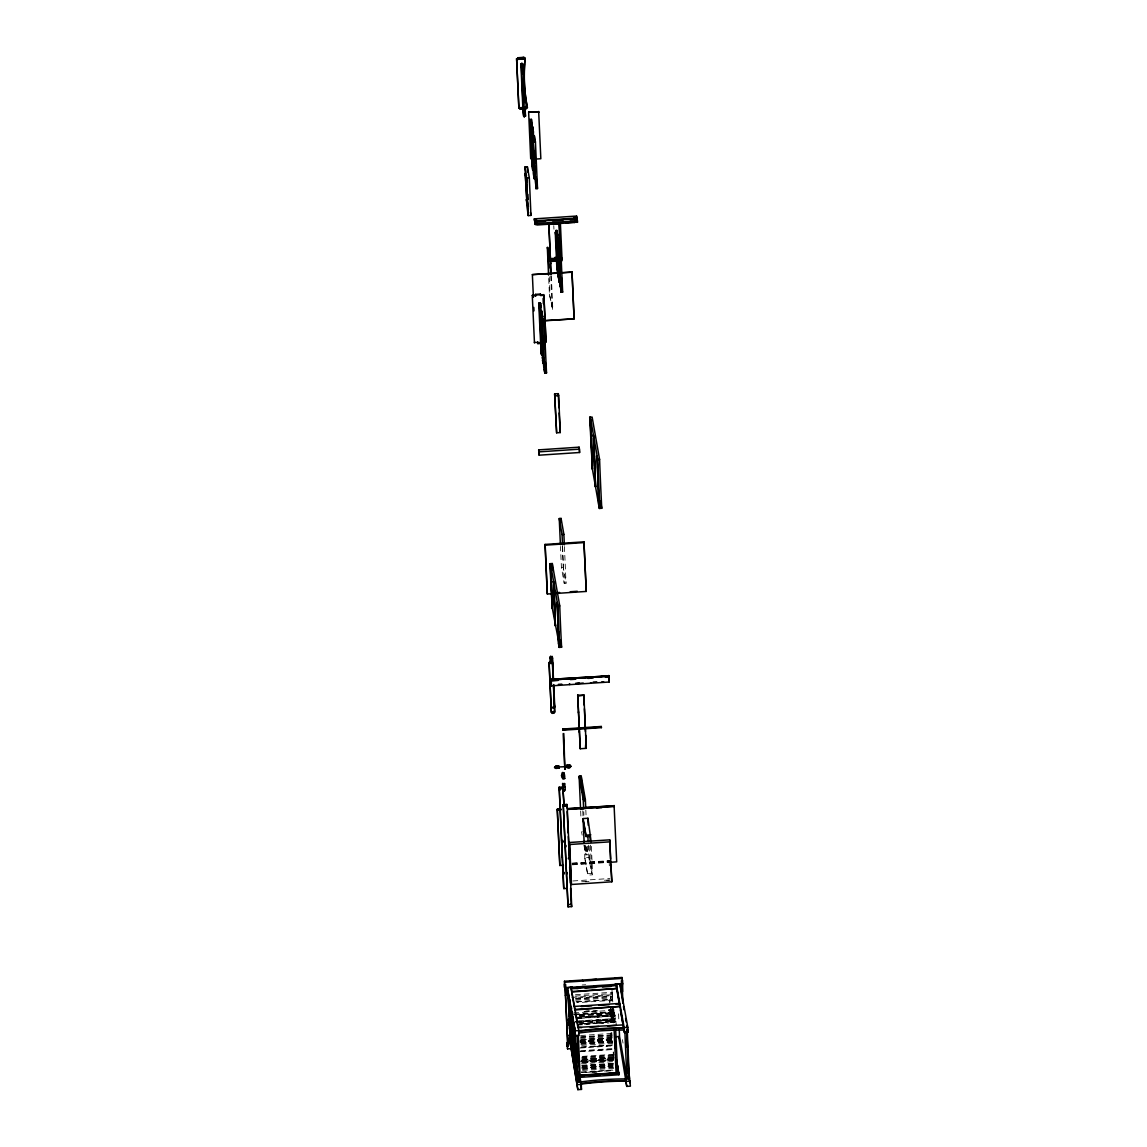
<?xml version="1.0" encoding="UTF-8"?>
<svg xmlns="http://www.w3.org/2000/svg" width="1147" height="1147" viewBox="0 0 1147 1147"><rect width="100%" height="100%" fill="white"/><g stroke="black" fill="none" stroke-linecap="round" stroke-linejoin="round"><path stroke-width="0.75" stroke-dasharray="5 3.75" d="M549.399 294.091L552.868 310.307L549.399 294.091L548.624 276.828M561.413 567.392L563.234 567.278L566.045 583.206L564.224 583.336L561.413 567.392L560.482 546.459M582.332 831.761L581.572 831.819L582.16 835.145M587.422 846.285L587.809 854.959L586.389 853.942L585.687 855.103L583.923 845.124M587.694 873.727L591.651 873.469L588.841 857.526L584.884 857.784L587.766 875.118L592.626 874.788L591.322 845.239M584.339 845.382L584.841 858.558L589.701 858.228L592.626 874.788M572.152 863.146L609.444 860.666M572.195 863.39L609.487 860.91M572.152 863.935L609.444 861.454M572.195 864.25L609.487 861.77M572.253 864.494L609.53 862.014M572.296 864.809L609.587 862.329M572.783 880.982L609.917 878.516M581.615 881.785L588.655 881.326M604.469 880.265L609.731 879.921M585.443 881.785L588.985 881.541M606.663 880.366L610.204 880.136M582.203 984.972L585.687 984.743M575.464 994.721L612.355 992.27L612.512 995.596L575.608 998.062M575.249 996.069L612.154 993.603L612.512 995.596M571.794 997.403L612.211 994.721L612.785 1001.919M575.393 998.564L610.749 996.213L611.193 1001.374M575.651 999.166L612.555 996.714M575.665 1000.184L611.036 997.833M576.009 1001.747L609.559 999.51L610.046 1002.249M576.755 1001.948L612.111 999.596L612.24 1000.342L576.884 1002.693M585.773 1010.994L589.271 1010.751M584.21 1011.511L596.469 1010.765M608.57 1009.89L613.874 1009.604L614.319 1013.389L613.043 1013.102L614.319 1013.389M584.124 1011.726L598.132 1010.794M608.555 1010.034L613.889 1009.747M573.643 1012.987L613.903 1010.163M574.604 1014.206L613.502 1011.625L613 1008.801M573.787 1014.55L614.262 1011.869M573.93 1014.894L614.233 1012.457L575.091 1015.066M579.235 1015.21L614.434 1012.873L616.469 1025.576M579.364 1015.339L611.523 1013.202M579.421 1015.712L611.595 1013.575L610.763 1008.844M579.608 1016.715L611.767 1014.579M575.091 1021.504L615.38 1019.382L614.505 1014.392L613.287 1014.478L614.161 1019.454M576.497 1017.274L614.778 1014.722L614.921 1016.041L576.411 1018.608M579.78 1017.188L614.792 1014.866M576.511 1017.833L614.806 1015.281M576.382 1018.049L614.892 1015.353M576.626 1018.45L614.921 1015.898M578.461 1020.93L615.423 1018.479M576.253 1021.676L615.351 1018.823M575.12 1022.163L615.595 1019.468L616.054 1021.948L577.687 1024.429M578.733 1022.063L612.684 1019.812M578.805 1022.436L612.756 1020.185L611.738 1014.02L613.258 1013.919C611.781 1018.077 616.771 1020.586 614.276 1020.084M578.977 1023.439L612.928 1021.174M615.667 1021.002L612.914 1020.629L613.717 1025.203M580.941 1023.798L615.939 1021.317L580.97 1024.343M577.787 1025.045L589.974 1024.242M598.677 1023.654L609.114 1022.966M580.568 1035.526L612.398 1033.404M580.583 1036.917L612.211 1034.809M580.855 1037.146L612.684 1035.024M580.64 1038.021L612.269 1035.913M580.325 1039.125L612.57 1036.802M581.242 1039.813L611.251 1037.82L612.226 1043.297L576.912 1045.648M580.984 1040.014L612.613 1037.906M580.009 1040.802L611.982 1038.666M580.067 1041.046L612.025 1038.924M580.425 1041.333L612.541 1039.311M580.009 1041.605L611.968 1039.469M580.067 1041.906L612.627 1039.741M580.11 1042.164L612.67 1039.985M580.167 1042.465L612.727 1040.3M581.271 1042.938L612.67 1040.859M581.142 1043.354L612.77 1041.247M580.927 1043.77L612.269 1041.691M580.956 1044.329L612.297 1042.236M581.386 1046.953L612.799 1044.86M580.826 1047.369L614.419 1045.146M579.808 1048.057L612.971 1045.849M580.683 1050.681L612.512 1048.573M580.812 1051.426L614.405 1049.204M579.808 1051.727L611.638 1049.605M582.389 1056.387L612.77 1054.365L613.631 1059.656L582.346 1061.821M614.319 1054.824L612.77 1054.365M581.83 1057.161L613.645 1055.039M581.959 1057.907L613.817 1055.828M581.816 1058.824L613.172 1056.745M581.844 1059.384L614.147 1057.262M582.834 1059.484L614.161 1057.405M582.662 1059.914L614.262 1057.892M582.948 1060.115L614.276 1058.021M581.328 1060.617L614.29 1058.437M581.228 1060.774L614.305 1058.581M577.773 1061.405L613.631 1059.656M581.4 1061.419L613.559 1059.283L613.215 1052.114M581.615 1062.251L613.788 1060.1M582.375 1062.38L617.201 1060.057M582.963 1062.667L612.885 1060.674M581.386 1063.785L613.072 1061.678M581.902 1065.219L613.444 1063.255M581.93 1065.764L613.516 1063.742M582.131 1065.893L613.545 1063.886M582.031 1066.395L613.573 1064.43M582.49 1067.226L612.871 1065.205M582.533 1067.47L612.914 1065.448M581.73 1067.828L614.477 1065.649M581.773 1068.086L612.942 1066.007M582.776 1068.846L613.158 1066.825M582.375 1069.391L614.061 1067.284M582.547 1070.395L614.233 1068.287M581.314 1071.929L612.856 1069.965M581.343 1072.488L602.433 1071.155M604.096 1070.968L612.928 1070.452M585.128 1072.445L599.049 1071.527M606.003 1071.054L612.971 1070.595M591.952 1072.416L599.078 1072.072M606.376 1045.591L607.279 1045.534M585.257 1046.996L586.174 1047.082M586.346 846.644L587.809 854.959M585.529 845.583L587.006 853.898M585.587 846.701L587.049 855.017M584.927 845.626L586.447 855.045M613.731 1010.034L614.218 1012.772M613.086 1012.916L612.254 1008.184L612.77 1022.464M612.283 1008.743L613 1012.844M584.841 858.558L587.766 875.118M622.434 1039.655L623.022 1043.096M618.548 1013.819L618.936 1022.551M609.129 860.809L609.358 866.114M614.434 1012.873L614.505 1014.392M613.774 1009.131L613.903 1010.306M614.147 1018.909L614.333 1022.608M613.459 1008.557L614.075 1022.522M613.1 1008.873L613.702 1022.78M612.011 990.277L612.154 993.603M612.211 994.721L612.512 1001.675M612.813 1008.629L613.473 1022.909M612.627 1009.059L613.244 1023.024M612.57 1010.063L613.115 1022.278M611.58 1010.22L612.125 1022.665M613.43 1052.028L613.659 1057.204M610.749 996.213L610.978 1001.517M611.294 1008.614L611.925 1022.78M610.605 1006.736L611.294 1022.407M611.795 1032.472L612.226 1043.297M609.559 999.51L609.717 1002.994M610.018 1009.962L610.562 1022.149M611.021 1032.601L611.251 1037.82M607.365 1046.05L606.448 1046.107M590.39 845.124L591.651 873.469M599.322 1046.207L593.243 1046.609M589.171 846.056L589.701 858.228M588.296 845.124L588.841 857.526M585.816 809.854L586.045 815.058M583.766 811.732L583.909 815.202M585.3 846.429L585.687 855.103M582.776 810.857L583.006 816.062M580.654 811.001L580.956 817.94M553.786 225.687L553.944 229.185M564.424 546.574L566.045 583.206M551.334 275.767L552.868 310.307M550.732 275.81L552.252 310.35M562.589 546.689L564.224 583.336M562.302 546.33L563.234 567.278M549.241 276.785L550.001 294.062"/><path stroke-width="1.5" d="M554.632 767.099L554.704 767.974L554.646 767.114L571.106 766.511M558.947 767.615L558.876 766.813L558.933 767.701M566.876 767.171C566.403 765.02 567.708 770.153 570.102 767.415L569.916 765.049L566.747 765.25L566.919 767.615M570.002 766.081L570.059 766.927L570.002 766.053M571.048 766.067L571.048 766.368M622.319 984.37L622.549 980.341L621.387 980.728L621.559 991.582L622.635 991.51L622.692 983.395M569.629 1023.999C571.364 1025.361 568.955 1022.694 569.5 1024.816M572.324 1040.802L571.722 1040.659M572.468 1044.171L571.765 1044.014M573.572 1050.308L572.955 1050.165M567.005 1043.096L567.364 1042.25M573.371 1047.068L572.927 1046.81M567.148 1042.594L567.134 1046.15L568.353 1046.064C568.826 1042.566 566.79 1033.547 568.181 1035.225M562.876 773.766L563.12 773.781M563.736 787.803L563.034 787.631L563.779 787.502M569.442 1023.052L569.514 1022.292M569.514 1023.497L569.586 1022.723M517.799 57.751C536.839 56.404 504.651 59.114 523.978 58.712L523.878 57.35M516.594 58.698L525.097 58.124L525.226 58.884A197.685 179.893 -10 0 0 527.391 107.732L518.888 108.305L516.594 58.698L518.888 108.305M517.856 58.87L523.978 58.712M516.723 59.443L525.226 58.884M521.541 63.286L522.028 66.884M520.896 63.931L522.717 63.816L523.333 67.3A197.685 9.706 86.2 0 0 525.498 116.162L523.677 116.277L523.061 112.793L520.896 63.931L521.512 67.429A197.685 9.706 86.2 0 0 523.677 116.277M521.598 64.39L522.645 66.841M521.512 67.429L523.333 67.3M520.007 107.718C539.061 106.37 506.874 109.08 526.186 108.678L526.086 107.316M520.064 108.836L526.186 108.678M528.638 112.134L538.775 112.091L528.638 112.134L530.703 158.773M534.244 170.114L532.724 170.215L531.993 166.114L529.928 119.474L531.448 119.374L532.409 128.665M529.928 119.474L530.66 123.589L532.179 123.489M535.735 178.617L534.215 178.717L533.341 173.727L531.276 127.088L532.796 126.987L534.058 140.608M531.276 127.088L532.151 132.077L533.67 131.977M532.839 135.934L534.359 135.833L535.434 141.927L537.499 188.567L535.979 188.667L532.839 135.934L535.979 188.667M533.914 142.027L535.434 141.927M535.821 159.06L540.839 158.73L538.66 111.474M531.993 166.114L533.513 166.014M525.34 173.814L524.953 166.975L527.376 166.817L529.297 177.67L530.961 215.421L528.237 215.607L527.878 213.614L526.201 175.864L528.237 215.607M525.211 173.398L526.803 182.502M526.559 177.857L529.297 177.67M527.878 213.614L526.387 199.592L527.333 201.399A170.014 8.344 86.2 0 0 527.663 203.177M528.466 206.274L527.419 204.797A170.014 8.344 86.2 0 1 526.717 201.428L526.387 199.592M536.352 219.564L534.373 219.694L534.33 218.862L576.568 216.052L577.056 219.22L570.059 219.694M573.887 217.199L575.407 217.098M545.542 221.314L536.796 221.901L536.552 220.095L534.574 220.238L534.617 221.07L536.581 220.941M536.667 220.726L576.927 218.045M536.681 221.285L577.027 218.661M552.553 220.855L563.048 220.152M534.932 222.231L536.896 222.088L536.939 222.919L534.961 223.063L534.932 222.231L535.205 224.425L537.212 224.984L574.733 222.489L574.647 221.557M577.471 222.317L576.195 222.016L577.471 222.317L577.4 220.783L535.162 223.593L535.205 224.425M547.836 223.35L551.42 223.106M565.715 222.16L569.285 221.916M547.822 223.651L556.754 223.063M565.7 222.461L572.84 221.988M574.719 221.945L577.371 221.686L576.568 216.052M537.126 224.066L542.502 224.253M547.865 223.909L560.381 223.077L562.102 260.699L560.582 260.799M565.743 222.719L574.676 222.117M557.012 223.464L555.234 223.837M560.883 266.376L558.904 223.78L560.424 223.608M553.714 223.937L548.868 224.382L558.904 223.78M557.184 233.63L556.281 233.687L555.951 230.504L556.869 230.447L557.112 231.823L558.36 245.487L557.6 245.53L556.61 239.924L557.657 241.501M555.951 230.504L556.195 231.88L557.112 231.823M557.399 266.606L558.13 270.721L556.797 266.649L555.277 232.368L556.037 232.311M556.553 233.873L557.456 233.816L557.7 235.178L556.782 235.235L556.553 233.873L556.869 237.042L556.109 237.099L555.277 232.368M556.625 235.68L557.413 234.863L556.955 238.418M558.489 239.637L558.202 238.017L557.284 238.074L558.56 241.444M557.987 242.06L558.904 242.003L559.191 243.623L559.578 252.383M558.13 242.476L558.976 243.809L558.904 242.003M558.36 245.487L558.073 243.867L559.191 243.623M548.553 275.094L547.334 247.465L550.804 263.667L551.263 274.033M558.847 246.877L559.75 246.82L560.094 248.756L559.177 248.813L558.847 246.877L558.919 248.684L559.263 250.62L560.18 250.62M561.356 289.087L559.679 283.022L558.159 248.741L558.919 248.684M558.159 248.741L559.349 255.466L560.109 255.408L559.693 251.68L560.596 251.623L560.94 253.544L562.647 292.127L560.969 292.241L561.428 290.478M559.765 253.487L560.682 253.415L560.596 251.623M559.693 251.68L560.023 253.602L560.94 253.544M557.084 258.276L550.402 258.72L557.127 258.534M561.084 258.261L561.987 258.204L561.041 258.018L559.521 223.737M548.926 224.697L550.46 260.111L557.141 259.666M561.098 259.408C563.507 259.652 559.736 258.978 561.184 260.77M550.46 260.111L557.184 259.925M548.796 223.952L550.56 261.473L557.241 261.029M547.334 247.465L550.804 263.667M558.575 269.029L556.897 269.144L556.854 268.04L557.944 270.735M558.173 270.964L557.686 272.771M558.188 272.097L557.743 273.875L559.406 273.76M533.398 297.302L532.366 274.606L558.216 272.886M561.672 272.656L572.009 271.968L574.117 318.852L544.811 320.802M558.259 273.129L532.366 274.606M561.715 272.9L572.052 272.212M556.61 239.924L558.732 274.176M559.908 276.599L558.231 276.714L558.188 275.595L559.177 281.201M559.722 279.768L559.048 279.438L559.779 281.158M559.679 280.542L559.22 282.32L560.897 282.205M559.793 285.517L560.353 284.37M561.198 287.438L561.457 285.402M561.313 288.069L562.647 292.127M559.234 254.835L560.797 289.374L561.213 285.66M560.797 289.374L560.912 291.868M535.62 295.195L532.28 295.424L535.735 295.883L535.577 294.363L540.438 294.033L540.595 295.553L543.936 295.338L546.015 342.25L543.821 294.65L540.481 294.879L540.438 294.033M535.706 295.051L540.567 294.722M541.183 352.172L541.097 352.989L538.717 303.152L540.38 303.037L541.441 312.988M540.94 305.575L539.004 305.79L538.717 303.152M539.004 305.79L539.09 304.973L539.305 306.521L540.968 306.407M541.112 307.152L539.549 307.883L539.305 306.521M542.717 361.276L540.094 310.952L541.757 310.837L542.904 319.927M540.409 313.303L540.466 314.106L542.431 313.991M540.653 310.665L540.796 314.938L542.459 314.823M542.23 319.583L542.631 315.826M540.796 314.938L541.083 316.558L542.746 316.443L542.029 315.869M541.585 319.454L543.262 319.339L544.438 326.063L542.775 326.178L541.585 319.454L543.664 366.366L544.854 373.09L546.517 372.976L544.223 324.243M544.768 320.543L574.117 318.852M541.986 322.278L542.158 322.823M542.402 323.411L544.065 323.311M542.431 324.243L544.108 324.142M545.9 341.562L544.381 341.663M534.344 342.336L540.968 342.724M537.857 343.627L537.699 342.107L537.857 343.627L541.097 343.412M540.782 350.064L542.459 349.95M541.026 351.441L542.703 351.326M542.732 352.158L541.026 352.172L541.628 354.796L543.291 354.681M543.234 354.308L541.413 354.265L541.384 353.434M542.158 357.864L543.836 357.749M542.488 360.316L543.148 363.47L544.825 363.355M544.079 369.477L544.295 370.266M545.341 366.251L546.517 372.976M554.632 393.894L558.288 393.65L558.632 395.643L560.266 432.562L556.625 432.806L554.632 393.894L556.625 432.806M554.99 395.887L558.632 395.643M589.701 417.25L590.834 420.189L592.397 469.094L589.701 417.25L592.124 417.078L599.594 459.417A197.442 9.692 86.2 0 0 601.759 508.279L599.322 508.436L598.72 504.952L597.157 456.062M592.856 435.172L594.003 438.125L595.551 487.016L593.472 435.143M538.674 449.868L579.092 447.172L579.45 449.165L579.593 452.506L539.176 455.187L538.674 449.868L539.176 455.187M539.033 451.861L579.45 449.165M596.555 456.105L597.171 459.589L599.594 459.417M591.866 466.098L598.72 504.952M595.021 484.034L593.773 442.111M560.41 544.71L559.249 518.53L561.069 518.415L563.88 534.359L564.338 544.825M559.249 518.53L562.059 534.473L563.88 534.359M552.653 593.673L547.348 594.031L547.219 593.286L545.054 544.424L583.952 541.843L586.246 591.436L556.195 593.443M545.054 544.424L545.183 545.169L584.081 542.588M549.857 563.693L550.99 566.647L552.209 608.053L549.857 563.693L552.295 563.535L559.75 605.874A141.941 6.968 86.2 0 0 561.586 647.238L559.148 647.395L558.546 643.911L557.313 602.505M553.026 581.629L554.159 584.583L555.377 625.975L553.628 581.586M556.066 592.698L559.593 592.454M570.202 591.752L577.271 591.279M551.693 605.057L559.765 647.352A141.941 6.968 86.2 0 1 557.929 606.003L550.46 563.664M556.711 602.548L557.327 606.032L559.75 605.874M554.847 622.993L553.858 586.762M558.546 643.911L558.618 631.811M552.051 656.285L552.237 658.149L550.718 658.249L550.531 656.385L552.18 657.03M550.445 662.378L550.216 657.145L552.338 657.002L553.499 679.311M550.574 657.503L552.237 658.149M550.216 657.145L550.445 658.521L552.582 658.378M549.657 662.765L549.614 661.647L551.435 661.532L551.592 663.267L551.435 661.532M551.549 662.149L549.614 661.647M549.026 662.679L552.381 662.45L552.524 663.324L549.184 663.54L549.026 662.679L551.349 712.402L554.689 712.187L553.571 684.917M551.105 679.311L608.77 675.913L551.105 679.311L551.535 685.849L609.114 682.021L608.813 676.157L551.234 679.999L608.813 676.157M558.216 680.386L551.277 681.103M570.432 679.569L575.665 679.225M587.881 678.407L593.114 678.063M605.329 677.26L608.871 677.275M558.331 684.401L561.829 684.157M575.78 683.239L579.278 682.995M593.228 682.078L596.727 681.834M577.17 683.598L583.235 683.053M601.86 681.82L603.68 681.834M577.715 695.139L583.866 695.182L586.303 748.346L580.224 748.747L577.715 695.139L580.224 748.747M583.866 695.182L577.887 696.143M552.868 707.097L554.388 706.996M552.797 707.47L554.445 708.115L552.926 708.215M553.757 712.115L551.822 711.613L551.979 713.348L553.8 713.233L553.643 711.498L553.8 713.233M578.489 711.685L578.446 712.918M562.976 729.019L601.257 726.467L601.401 727.642L563.105 730.195L562.976 729.019L563.105 730.195M563.005 729.564L601.372 727.083M579.335 730.983L579.292 732.202M563.177 733.593L564.84 769.193L563.794 733.55M555.635 765.995C563.55 766.741 553.126 764.504 555.808 768.361L558.976 768.146L558.804 765.78M570.016 765.608L566.747 765.25M566.89 767.085L570.102 767.415M562.13 773.393C569.041 771.314 555.951 776.261 564.338 776.72L564.109 773.264M562.532 774.741C567.722 775.114 558.976 774.067 562.776 778.641L564.754 778.512L564.51 774.612M580.497 807.531L579.12 776.304L579.88 776.247L584.038 800.649L585.357 799.445L585.73 808.119M580.54 777.322L581.242 776.161L585.357 799.445M562.589 783.544L564.654 783.975L562.589 783.544L564.181 806.255L564.252 805.395M562.704 786.455L565.127 786.842L559.163 787.186L563.578 887.118L563.851 888.61L566.589 888.423M560.453 787.745L559.234 787.831L563.851 888.61M559.378 788.577L560.582 788.491M563.077 788.433L559.421 788.677L559.163 787.186M560.51 789.136L559.306 789.222L559.435 789.968L560.525 789.294L559.937 789.896M563.191 789.738L565.27 790.168L565.027 786.269M579.12 776.304L583.221 799.588L583.981 799.531M563.234 804.678L566.876 804.434L567.148 805.925L571.708 906.603L568.052 906.847L563.234 804.678L568.052 906.847M567.148 805.925L563.32 806.112M559.765 865.082L557.256 809.252L560.811 809.008M567.908 808.535L614.132 805.782L567.966 808.85M557.256 809.252L560.869 809.323M560.912 809.567L557.356 809.811L560.969 809.882M568.009 809.094L614.233 806.341L568.066 809.409M580.454 809.137L583.995 808.893M596.426 808.076L601.759 807.717M584.153 842.916L583.077 818.585L587.938 818.255L591.164 841.769M583.077 818.585L585.988 835.145L590.848 834.815M583.25 820.592L586.06 836.521L590.002 836.263L590.246 841.583M562.79 840.493L561.571 840.579L562.919 841.238M562.847 841.884L561.629 841.955L561.772 842.701L562.847 842.041L562.274 842.701M571.02 881.097L571.306 882.717L569.313 842.515L609.717 839.833L611.838 881.799L571.435 884.48L571.077 882.487M569.313 842.515L569.658 844.507L610.075 841.826M559.822 865.325L563.421 865.397M611.365 862.214L616.699 861.856L614.089 805.466M564.195 872.408L562.991 872.494L564.338 873.168M564.267 873.799L563.177 874.631M567.665 904.61L571.306 904.366L571.708 906.603M564.539 987.352L564.482 981.259L622.061 977.43L622.233 978.42L622.477 983.968L564.754 987.739M569.844 981.072L571.665 980.957M590.289 979.853L596.354 979.309M614.964 978.076L616.785 977.947M622.233 978.42L564.654 982.248L564.482 981.259M572.324 986.994L565.012 988.054M614.95 984.155L622.477 983.968M575.88 987.624L584.755 987.022M593.644 986.434L602.519 985.847M575.923 987.868L588.354 987.037M593.687 986.692L606.118 985.861M611.437 985.502L616.771 985.158M578.088 988.599L571.106 988.499L616.369 985.488L623.939 1030.049A141.941 58.454 -2.5 0 0 578.662 1033.06M585.056 988.126L595.508 987.438M602.476 986.979L611.179 986.391M567.407 990.32L567.636 991.108L567.407 987.639L575.235 1030.795L578.877 1030.565L579.106 1035.555L575.45 1035.798L567.593 990.865M571.65 992.055L616.9 988.485L571.622 991.495L571.106 988.499M566.36 994.936L565.342 995.324L566.417 995.252L566.03 987.438M568.295 996.213L571.507 1013.375L572.238 1029.863M568.209 996.413L569.901 1020.73L569.07 1021.16L569.844 1020.701M568.195 996.643L568.023 992.026M569.715 999.668L569.285 1005.819A170.014 8.344 86.2 0 0 569.629 1014.249M574.26 1006.435L619.538 1003.424L616.082 1004.213M581.257 1006.536L591.694 1005.833M598.662 1005.374L609.114 1004.672M570.719 1008.242L570.618 1008.5M574.79 1009.432L620.068 1006.406L574.819 1009.977L571.751 992.585M570.991 1010.392L572.367 1029.863M571.579 1013.977L572.525 1018.135M570.991 1023.497L569.973 1015.195L571.736 1023.468M569.572 1016.457L569.629 1014.306M570.116 1018.507L569.715 1016.471M571.794 1029.088C566.46 1028.372 576.224 1034.823 569.399 1016.228M568.511 1019.052L570.489 1018.923L570.546 1020.17L568.568 1020.3L568.797 1021.604L570.776 1021.461L570.719 1020.213L568.74 1020.357L568.511 1019.052L568.797 1021.604M572.812 1021.389L572.898 1019.081M568.726 1023.769L568.955 1025.074L568.668 1022.522L570.647 1022.393M571.292 1023.468L569.313 1023.597L569.6 1026.149L571.579 1026.02L571.521 1024.773L569.543 1024.902M571.45 1026.938L569.471 1027.067L569.758 1029.619L571.722 1029.49L571.607 1027.898L569.701 1028.372M574.102 1028.3L574.174 1029.103M581.457 1027.683L577.945 1027.354L623.251 1024.902M590.16 1027.095L598.877 1026.522M607.58 1025.948L616.283 1025.361M616.469 987.71L616.326 984.384L624.154 1027.54L627.81 1027.296L628.026 1032.3L624.384 1032.544L623.767 1029.088M570.876 1032.83C575.794 1031.784 567.421 1033.963 570.633 1028.931M626.678 1029.863L627.28 1029.834A197.442 9.692 86.2 0 0 629.445 1078.682L627.008 1078.84L619.552 1036.515L619.237 1029.533M571.708 1035.11C576.898 1035.469 568.152 1034.436 571.966 1038.996L573.93 1038.867M570.174 1040.601L569.973 1036.157L570.862 1039.397L571.335 1036.902M573.83 1038.307L571.966 1038.996M615.15 1036.802L618.634 1036.573L626.764 1086.395L630.406 1086.152L629.273 1075.986M569.787 1040.558L569.858 1041.361M573.213 1041.017L571.134 1040.587L571.392 1044.487L573.357 1044.358M572.97 1042.265C578.16 1042.637 569.414 1041.591 573.228 1046.164L575.192 1046.021L574.948 1042.136M570.79 1042.781L567.292 1043.01L571.292 1043.067M575.106 1045.462L573.228 1046.164M567.421 1047.885L567.593 1048.874L571.091 1048.645M572.754 1052.932L569.973 1036.157M575.464 1053.792C569.012 1051.899 581.328 1056.745 573.744 1057.821L573.299 1050.724M575.622 1057.133L573.643 1057.262L573.916 1058.437M572.97 1059.039L572.869 1059.298M574.016 1060.33L573.6 1057.663M575.866 1060.918L574.203 1061.032L574.432 1062.394M574.231 1061.864L575.909 1061.749M573.987 1064.76L573.873 1065.033M574.991 1066.28L575.163 1066.825M575.321 1067.384L576.984 1067.284M616.183 1064.989L617.401 1064.903L616.513 1059.928L617.573 1067.054M616.226 1065.233L617.502 1065.52L616.211 1065.534M616.254 1065.792L617.459 1065.706M575.149 1071.37L575.034 1071.628M576.411 1073.907L576.339 1073.105M576.626 1074.796L578.289 1074.696M580.282 1075.183L616.025 1072.803M618.763 1072.617L617.545 1072.703L616.469 1066.595L617.688 1066.524L618.936 1074.768L580.21 1077.348M576.654 1075.628L578.332 1075.528M580.325 1075.427L616.068 1073.047L616.154 1073.979L617.674 1073.879L615.624 1028.601M579.636 1075.786L618.807 1072.875L617.588 1072.947L617.674 1073.879M579.679 1076.029L583.923 1075.757M590.031 1075.341L600.368 1074.653M607.15 1074.209L617.616 1073.506M576.511 1079.083L576.396 1079.341M574.504 1027.052L577.17 1078.639L577.787 1082.123L579.608 1082.008A197.685 9.706 86.2 0 1 577.586 1036.974M577.615 1084.646L581.271 1084.417L581.486 1089.406L577.844 1089.65L569.715 1039.827L577.844 1089.65M626.534 1081.392L630.19 1081.148M569.256 684.487L570.159 684.3L569.184 684.114M590.375 683.082L591.293 683.038M604.397 979.294L603.494 979.337M582.303 980.37L583.278 980.699M573.357 1041.548C575.149 1041.376 571.736 1041.763 573.185 1038.164M564.582 987.667L564.353 984.212L565.629 984.441L565.715 987.223M573.586 1051.369L572.711 1051.426L573.615 1051.412L574.188 1063.47M528.036 204.295L528.294 205.542M627.81 1027.296L619.968 984.14L622.864 1002.994M571.048 987.395L578.877 1030.565M576.955 218.604L577.4 220.783M576.238 221.83L577.342 221.127L576.124 221.213L576.253 222.389M590.304 417.207L597.773 459.546A197.442 9.692 86.2 0 0 599.938 508.408M560.682 253.415L559.578 250.663M600.512 501.225L601.759 508.279M560.826 286.033L561.471 289.704M560.625 285.89L560.969 292.241M561.514 291.825L559.736 284.413M558.13 274.205L559.005 279.194M556.854 268.04L557.628 273.258M558.188 275.595L559.22 282.32M527.391 107.732L527.262 106.986A197.685 179.893 -10 0 1 524.623 63.587M525.498 116.162L524.724 109.18M537.499 188.567L536.194 177.283M579.593 452.506L579.092 447.172M536.552 220.095L536.853 222.991M534.33 218.862L534.617 221.07M524.953 166.975L526.516 175.849M526.201 175.864L527.147 180.997M530.416 212.324L530.961 215.421M609.114 682.021L608.699 675.468M540.094 310.952L540.753 314.106M560.266 432.562L559.134 412.992M586.246 591.436L583.952 541.843M611.838 881.799L610.806 864.164M586.303 748.346C584.038 748.676 587.665 738.811 585.572 735.069M622.377 982.549L622.305 982.979M622.104 983.997L622.95 1003.08M560.338 640.184L561.586 647.238M623.466 1006.435L624.068 1009.89M625.588 1018.507L626.205 1021.948M626.807 1025.404L628.026 1032.3M580.482 776.204L584.64 800.606M580.224 779.028L580.812 782.354M581.4 785.681L584.038 800.649M617.086 991.166L617.688 994.607M618.032 996.528L618.907 1001.503M619.28 1003.596L619.896 1007.123M620.427 1010.134L623.323 1026.522M628.054 1069.09L628.671 1072.531M550.531 656.385L550.718 658.249M551.363 684.859L551.535 685.849M554.503 705.864L554.747 707.226L553.743 684.544M565.442 769.15L564.84 769.193M618.936 1074.768L617.444 1065.147M554.689 712.187L553.456 686.881M564.754 778.512L562.776 778.641M564.682 786.326L564.553 783.415M563.148 786.971L563.292 790.297M566.045 806.169L566.073 805.266M558.976 768.146L555.808 768.361M568.41 858.013L568.382 858.902M566.016 845.368L566.073 846.758M561.012 827.804L561.141 828.55M561.069 829.195L561.198 829.941M567.235 872.853L567.206 873.742M562.231 855.289L562.36 856.035M562.288 856.666L562.417 857.426M575.163 1011.998L577.973 1027.87M571.593 1007.855L571.65 1008.959M572.611 1013.575L572.654 1014.694M575.235 1028.529L575.177 1029.017M571.521 1010.751L571.765 1012.127M572.124 1014.12L572.367 1015.482M570.719 1007.267L567.851 990.951L570.174 1040.673M573.744 1025.045L573.185 1021.203L575.507 1070.94M574.59 1029.834L574.203 1027.081L574.246 1027.913M569.973 1015.195L571.722 1025.16M579.751 1075.786L581.271 1084.417M579.608 1082.008L578.69 1071.542M569.371 1024.859L569.6 1026.149M568.668 1022.522L568.898 1023.827M569.529 1028.329L569.758 1029.619M572.267 1043.942L572.812 1046.996M572.74 1050.079L572.783 1053.347M577.457 1078.495L577.4 1078.983M574.905 1065.018L574.461 1059.928M574.934 1065.864L575.608 1069.004L575.45 1065.534M570.016 1039.799L573.572 1059.885L573.543 1059.054M574.59 1065.047L573.887 1061.047L573.93 1061.878M567.636 1042.738L565.127 986.907L567.679 1042.981M568.353 1046.064L567.134 1046.15M567.249 1042.766L567.593 1048.874M629.23 1079.27L629.818 1082.711M625.875 1081.234L626.764 1086.395M580.898 1085.965L581.486 1089.406M555.722 767.615L555.707 767.501M563.034 790.498L563.923 804.764M570.862 1039.397L570.432 1031.999A170.014 8.344 86.2 0 1 570.217 1027.397M571.278 1035.669L571.034 1031.813A170.014 8.344 86.2 0 1 570.934 1029.619M626.821 1029.834L627.595 1047.283M627.983 1056L628.757 1073.449M626.836 1043.827L626.993 1047.326M627.997 1070.008L628.14 1073.492M624.154 1027.54L624.384 1032.544M597.616 466.528L598.161 478.743M598.705 490.959L599.322 504.909M593.386 438.168L595.551 487.016M618.634 1036.573L618.706 1038.236M609.717 839.833L610.562 858.945M590.533 422.44L592.469 466.055M590.232 420.232L592.397 469.094M618.219 1070.796L618.075 1069.491M616.914 1062.882L617.057 1064.201M601.257 726.467L601.401 727.642M615.351 1041.247L615.652 1048.157M615.337 1045.06L615.48 1048.516M614.132 1030.178L616.097 1073.606M574.604 221.314L574.733 222.489M572.009 271.968L574.073 318.594M583.794 694.738L584.253 705.262M584.411 708.774L585.429 731.557M587.938 818.255L588.239 825.209M587.895 836.263L588.139 841.583M561.457 277.517L561.93 288.026M585.988 835.145L586.06 836.521M559.75 246.82L559.98 252.082M560.023 253.602L560.109 255.408M560.295 259.107L560.611 266.118M559.851 254.806L560.338 265.33M559.177 248.813L559.263 250.62M559.349 255.466L560.869 289.747M583.221 799.588L583.608 808.262M558.202 238.017L558.431 243.279M557.456 233.816L558.087 243.953M581.242 776.161L581.472 781.365M556.869 230.447L557.37 239.881M557.485 244.913L559.119 279.811M556.61 236.44L556.883 241.831M556.195 231.88L556.281 233.687M555.994 236.468L557.628 271.38M579.88 776.247L579.923 777.365M556.711 257.114L556.854 260.613M555.191 257.215L555.334 260.713M558.288 393.65L558.904 407.715M550.503 260.369L550.56 261.473M550.187 263.71L550.646 274.076M562.059 534.473L562.517 544.94M561.069 518.415L561.227 521.899M547.936 247.422L548.166 252.598M548.323 256.053L548.854 268.154M569.916 765.049L570.002 766.856M569.658 844.507L571.435 884.48M578.274 1034.809L580.21 1078.438M566.876 804.434L567.034 808.004M567.192 811.574L568.152 832.994M568.31 836.55L569.256 857.97M569.643 866.888L570.36 882.961M570.589 888.308L571.306 904.366M577.529 1045.361L578.303 1062.81M557.399 604.24L558.001 618.018M543.105 298.435L543.334 303.654M543.592 321.275L543.563 320.443L541.886 320.558L541.929 321.389M544.237 336.157L544.768 348.315M545.384 362.223L545.843 372.646M574.891 1029.82L575.192 1036.773M575.507 1043.713L576.353 1062.825M576.654 1069.778L576.97 1076.732L574.618 1043.942M543.262 319.339L543.492 324.558M544.252 341.935L544.567 348.874M574.547 1028.931L576.869 1078.653L576.324 1074.825L576.353 1075.657M574.002 1024.185L574.045 1025.017L573.701 1023.095L574.389 1038.738M534.359 135.833L534.588 141.009M535.047 151.375L535.42 160.006M542.775 326.178L544.854 373.09M573.529 1022.092L574.059 1034.264M574.446 1042.953L574.991 1055.111M575.808 1071.958L575.851 1072.789L575.02 1067.413L575.048 1068.244M562.231 773.953L562.36 776.863M562.675 784.118L562.804 787.014M534.903 159.605L535.047 163.06M572.783 1017.274L572.826 1018.106L572.539 1016.5L573.228 1032.128M553.542 584.626L555.377 625.975M552.295 563.535L552.596 570.432M572.181 1015.482L573.027 1034.68M573.729 1050.38L574.346 1064.33M532.796 126.987L533.183 135.633M541.083 316.558L543.148 363.47M572.023 1014.608L573.185 1040.788M540.38 303.037L540.538 306.521M542.861 361.85L542.904 362.681M533.785 159.748L533.928 163.204M571.421 1011.31L571.464 1012.141L571.02 1008.887L572.324 1035.927M532.151 132.077L534.215 178.717M572.568 1043.77L573.328 1058.609M531.448 119.374L531.835 128.005M539.549 307.883L541.628 354.796M550.546 565.385L552.295 605.014M530.66 123.589L532.724 170.215M550.388 566.69L552.209 608.053M570.116 1018.636L570.217 1020.701M569.916 1027.898L570.288 1036.142M552.338 657.002L553.227 679.024M552.381 662.45L553.141 679.899M535.577 294.363L535.735 295.883M557.313 809.567L559.865 865.641M550.445 658.521L550.603 662.005M545.183 545.169L547.348 594.031M533.814 307.425L533.972 310.866M522.717 63.816L523.19 74.283M523.562 83.014L524.423 102.198M527.376 166.817L527.606 171.964M549.184 663.54L551.349 712.402M522.157 63.243L522.2 64.361M527.935 194.373L528.165 199.478M532.28 295.424L534.473 343.01M526.186 176.81L527.262 200.997M526.96 201.026L525.24 173.584L526.688 199.564M517.842 58.01L517.899 59.114M520.05 107.976L520.107 109.08M570.274 1015.167L570.231 1014.263A170.014 8.344 86.2 0 1 569.887 1005.733L569.916 1005.259M524.724 62.225A197.685 179.893 -10 0 1 525.097 58.124M599.322 508.436A197.442 9.692 86.2 0 1 597.171 459.589M627.008 1078.854A197.442 9.692 86.2 0 1 624.9 1031.253M628.843 1078.725A197.442 9.692 86.2 0 1 626.721 1031.139M559.148 647.395A141.941 6.968 86.2 0 1 557.327 606.032M626.176 1080.574A141.941 58.454 -2.5 0 0 580.898 1083.585L580.826 1081.922A141.941 58.454 -2.5 0 1 626.104 1078.911L626.205 1081.134A141.941 58.454 -2.5 0 0 580.927 1084.144M578.59 1031.397A141.941 58.454 -2.5 0 1 623.868 1028.386M578.561 1030.838A141.941 58.454 -2.5 0 1 623.839 1027.827M577.787 1082.123A197.685 9.706 86.2 0 1 575.665 1034.537M568.783 1019.554C570.088 1019.855 569.012 1018.737 568.783 1019.554M569.729 1027.569L570.618 1027.726L569.729 1027.569M569.887 1025.834C571.163 1026.092 570.159 1025.002 569.887 1025.834M569.959 1028.873L570.848 1029.031L569.959 1028.873M562.374 772.648L563.277 772.634L562.474 772.548M562.819 774.956L563.722 774.956L562.819 774.956M562.962 778.297L563.865 778.283L562.962 778.297M562.862 783.759L563.765 783.759L562.976 783.673M562.991 786.67L564.238 786.613L562.991 786.67M563.478 789.953L564.381 789.939L563.478 789.953M563.535 791.057L564.439 791.057L563.535 791.057M571.063 1032.486L571.966 1032.472L571.063 1032.486M571.995 1035.325L572.898 1035.311L572.038 1035.282M571.952 1034.207L572.855 1034.207L571.952 1034.207M572.152 1038.652L573.056 1038.637L572.152 1038.652M571.622 1045.247L572.525 1045.232L571.722 1045.161M573.256 1042.48L574.16 1042.465L573.299 1042.437M573.414 1045.82L574.317 1045.806L573.414 1045.82M573.772 1054.136L574.676 1054.136L573.815 1054.093M573.93 1057.477L574.833 1057.462L573.93 1057.477M573.973 1058.581L574.876 1058.566L573.973 1058.581M524.796 115.704L524.236 116.851L524.796 115.704M540.581 303.582L538.918 303.697L538.947 304.529L540.624 304.414L540.581 303.582M542.015 311.626L540.337 311.74L540.38 312.572L542.044 312.457L542.015 311.626M546.173 371.055L544.51 371.155L544.538 371.986L546.216 371.886L546.173 371.055M574.303 1047.197L572.224 1046.767L572.482 1050.652L574.446 1050.523L574.303 1047.197"/></g></svg>
